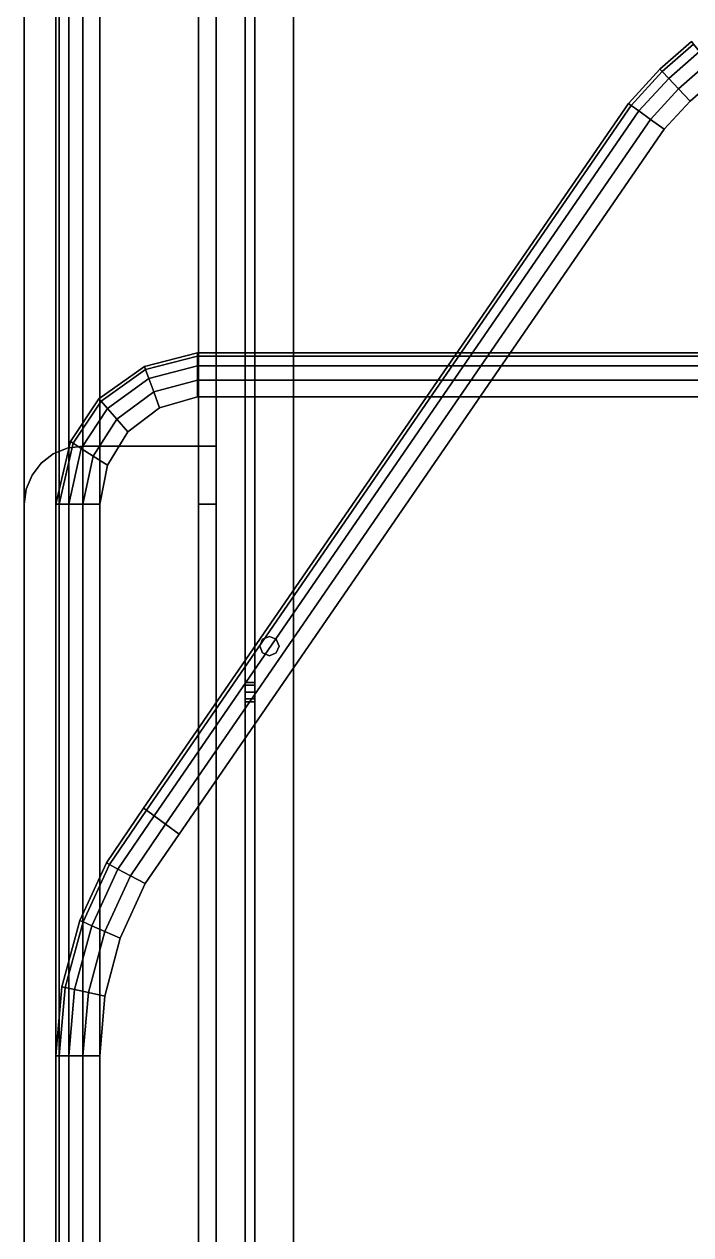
# Model space of a CAD drawing. Extents: x 0 to 341, y -1007 to 0.
# Drawn here: x 0 to 114.6, y -316.8 to -108.6 of the extents above; entities that cross this region are included whole.
import ezdxf

# ---------------------------------------------------------------- set-up
doc = ezdxf.new("R2010")
doc.units = 0
for name, color, linetype in [('ACESSORIO_ABERTO', 253, 'CONTINUOUS'), ('ACESSORIO_FECHADO', 253, 'CONTINUOUS'), ('TABUA_ABERTO', 7, 'CONTINUOUS'), ('TABUA_FECHADO', 7, 'CONTINUOUS')]:
    doc.layers.add(name, color=color, linetype=linetype)

msp = doc.modelspace()

# ---------------------------------------------------------------- linework, layer by layer
at = {"layer": 'ACESSORIO_ABERTO'}
for points, invisible_edges in [([(9.99999, -623.535, 3), (7.41181, -623.1942, 3), (7.41181, -181.4782, 3), (9.99999, -181.1375, 3)], 10), ([(9.99999, -623.535), (7.41181, -623.1942), (7.41181, -181.4782), (9.99999, -181.1375)], 10), ([(7.41181, -181.4782), (9.99999, -181.1375), (9.99999, -181.1375, 3), (7.41181, -181.4782, 3)], 8), ([(9.99999, -181.1375, 3), (29.99999, -181.1375, 3), (29.99999, -623.535, 3), (9.99999, -623.535, 3)], 8), ([(9.99999, -181.1375), (29.99999, -181.1375), (29.99999, -623.535), (9.99999, -623.535)], 8), ([(29.99999, -181.4782, 32.58819), (29.99999, -181.1375, 30), (32.99999, -181.1375, 30), (32.99999, -181.4782, 32.58819)], 8), ([(29.99999, -623.535, 30), (29.99999, -623.1942, 32.58819), (29.99999, -181.4782, 32.58819), (29.99999, -181.1375, 30)], 10), ([(29.99999, -181.1375, 30), (29.99999, -181.1375), (29.99999, -623.535), (29.99999, -623.535, 30)], 8), ([(32.99999, -181.1375, 30), (32.99999, -181.1375), (32.99999, -623.535), (32.99999, -623.535, 30)], 8), ([(32.99999, -623.535, 30), (32.99999, -623.1942, 32.58819), (32.99999, -181.4782, 32.58819), (32.99999, -181.1375, 30)], 10), ([(4.99999, -622.1952, 3), (2.92893, -620.606, 3), (2.92893, -184.0664, 3), (4.99999, -182.4772, 3)], 10), ([(4.99999, -622.1952), (2.92893, -620.606), (2.92893, -184.0664), (4.99999, -182.4772)], 10), ([(2.92893, -184.0664), (4.99999, -182.4772), (4.99999, -182.4772, 3), (2.92893, -184.0664, 3)], 10), ([(7.41181, -181.4782, 3), (4.99999, -182.4772, 3), (4.99999, -622.1952, 3), (7.41181, -623.1942, 3)], 10), ([(7.41181, -181.4782), (4.99999, -182.4772), (4.99999, -622.1952), (7.41181, -623.1942)], 10), ([(4.99999, -182.4772), (7.41181, -181.4782), (7.41181, -181.4782, 3), (4.99999, -182.4772, 3)], 10), ([(29.99999, -182.4772, 35), (29.99999, -181.4782, 32.58819), (32.99999, -181.4782, 32.58819), (32.99999, -182.4772, 35)], 10), ([(29.99999, -181.4782, 32.58819), (29.99999, -182.4772, 35), (29.99999, -622.1952, 35), (29.99999, -623.1942, 32.58819)], 10), ([(29.99999, -184.0664, 37.07107), (29.99999, -182.4772, 35), (32.99999, -182.4772, 35), (32.99999, -184.0664, 37.07107)], 10), ([(29.99999, -622.1952, 35), (29.99999, -620.606, 37.07107), (29.99999, -184.0664, 37.07107), (29.99999, -182.4772, 35)], 10), ([(32.99999, -181.4782, 32.58819), (32.99999, -182.4772, 35), (32.99999, -622.1952, 35), (32.99999, -623.1942, 32.58819)], 10), ([(32.99999, -622.1952, 35), (32.99999, -620.606, 37.07107), (32.99999, -184.0664, 37.07107), (32.99999, -182.4772, 35)], 10), ([(2.92893, -184.0664, 3), (1.33974, -186.1375, 3), (1.33974, -618.535, 3), (2.92893, -620.606, 3)], 10), ([(2.92893, -184.0664), (1.33974, -186.1375), (1.33974, -618.535), (2.92893, -620.606)], 10), ([(1.33974, -186.1375), (2.92893, -184.0664), (2.92893, -184.0664, 3), (1.33974, -186.1375, 3)], 10), ([(29.99999, -186.1375, 38.66026), (29.99999, -184.0664, 37.07107), (32.99999, -184.0664, 37.07107), (32.99999, -186.1375, 38.66026)], 10), ([(29.99999, -184.0664, 37.07107), (29.99999, -186.1375, 38.66026), (29.99999, -618.535, 38.66026), (29.99999, -620.606, 37.07107)], 10), ([(32.99999, -184.0664, 37.07107), (32.99999, -186.1375, 38.66026), (32.99999, -618.535, 38.66026), (32.99999, -620.606, 37.07107)], 10), ([(0.34074, -616.1231, 3), (1.33974, -618.535, 3), (1.33974, -186.1375, 3), (0.34074, -188.5493, 3)], 10), ([(0.34074, -616.1231), (1.33974, -618.535), (1.33974, -186.1375), (0.34074, -188.5493)], 10), ([(0.34074, -188.5493), (1.33974, -186.1375), (1.33974, -186.1375, 3), (0.34074, -188.5493, 3)], 10), ([(29.99999, -188.5493, 39.65926), (29.99999, -186.1375, 38.66026), (32.99999, -186.1375, 38.66026), (32.99999, -188.5493, 39.65926)], 10), ([(29.99999, -616.1231, 39.65926), (29.99999, -618.535, 38.66026), (29.99999, -186.1375, 38.66026), (29.99999, -188.5493, 39.65926)], 10), ([(32.99999, -616.1231, 39.65926), (32.99999, -618.535, 38.66026), (32.99999, -186.1375, 38.66026), (32.99999, -188.5493, 39.65926)], 10), ([(0.34074, -188.5493, 3), (0, -191.1375, 3), (0, -613.535, 3), (0.34074, -616.1231, 3)], 8), ([(0.34074, -188.5493), (0, -191.1375), (0, -613.535), (0.34074, -616.1231)], 8), ([(0, -191.1375), (0.34074, -188.5493), (0.34074, -188.5493, 3), (0, -191.1375, 3)], 2), ([(29.99999, -191.1375, 40), (29.99999, -188.5493, 39.65926), (32.99999, -188.5493, 39.65926), (32.99999, -191.1375, 40)], 2), ([(29.99999, -188.5493, 39.65926), (29.99999, -191.1375, 40), (29.99999, -613.535, 40), (29.99999, -616.1231, 39.65926)], 8), ([(32.99999, -188.5493, 39.65926), (32.99999, -191.1375, 40), (32.99999, -613.535, 40), (32.99999, -616.1231, 39.65926)], 8)]:
    msp.add_3dface(points, dxfattribs=dict(at, invisible_edges=invisible_edges))
for points in [[(9.99999, -181.1375), (9.99999, -181.1375, 3), (29.99999, -181.1375, 3), (29.99999, -181.1375)], [(29.99999, -181.1375, 30), (32.99999, -181.1375, 30), (32.99999, -181.1375), (29.99999, -181.1375)], [(32.99999, -181.1375), (29.99999, -181.1375), (29.99999, -623.535), (32.99999, -623.535)], [(29.99999, -181.1375, 3), (29.99999, -181.1375), (29.99999, -623.535), (29.99999, -623.535, 3)], [(0, -191.1375), (0, -191.1375, 3), (0, -613.535, 3), (0, -613.535)], [(29.99999, -191.1375, 40), (32.99999, -191.1375, 40), (32.99999, -613.535, 40), (29.99999, -613.535, 40)]]:
    msp.add_3dface(points, dxfattribs=at)
at = {"layer": 'ACESSORIO_FECHADO'}
for points, invisible_edges in [([(7.41181, -16.3769), (4.99999, -17.3759), (4.99999, -457.1677), (7.41181, -458.1667)], 10), ([(7.41181, -16.3769, 3), (4.99999, -17.3759, 3), (4.99999, -457.1677, 3), (7.41181, -458.1667, 3)], 10), ([(9.99999, -458.5074), (7.41181, -458.1667), (7.41181, -16.3769), (9.99999, -16.0361)], 10), ([(9.99999, -458.5074, 3), (7.41181, -458.1667, 3), (7.41181, -16.3769, 3), (9.99999, -16.0361, 3)], 10), ([(9.99999, -16.0361), (29.99999, -16.0361), (29.99999, -458.5074), (9.99999, -458.5074)], 8), ([(9.99999, -16.0361, 3), (29.99999, -16.0361, 3), (29.99999, -458.5074, 3), (9.99999, -458.5074, 3)], 8), ([(29.99999, -16.0361, 30), (29.99999, -16.0361), (29.99999, -458.5074), (29.99999, -458.5074, 30)], 8), ([(29.99999, -458.5074, 30), (29.99999, -458.1667, 32.58819), (29.99999, -16.3769, 32.58819), (29.99999, -16.0361, 30)], 10), ([(29.99999, -16.3769, 32.58819), (29.99999, -17.3759, 35), (29.99999, -457.1677, 35), (29.99999, -458.1667, 32.58819)], 10), ([(32.99999, -458.5074, 30), (32.99999, -458.1667, 32.58819), (32.99999, -16.3769, 32.58819), (32.99999, -16.0361, 30)], 10), ([(32.99999, -16.0361, 30), (32.99999, -16.0361), (32.99999, -458.5074), (32.99999, -458.5074, 30)], 8), ([(32.99999, -16.3769, 32.58819), (32.99999, -17.3759, 35), (32.99999, -457.1677, 35), (32.99999, -458.1667, 32.58819)], 10), ([(4.99999, -457.1677), (2.92893, -455.5785), (2.92893, -18.9651), (4.99999, -17.3759)], 10), ([(4.99999, -457.1677, 3), (2.92893, -455.5785, 3), (2.92893, -18.9651, 3), (4.99999, -17.3759, 3)], 10), ([(29.99999, -457.1677, 35), (29.99999, -455.5785, 37.07107), (29.99999, -18.9651, 37.07107), (29.99999, -17.3759, 35)], 10), ([(32.99999, -457.1677, 35), (32.99999, -455.5785, 37.07107), (32.99999, -18.9651, 37.07107), (32.99999, -17.3759, 35)], 10), ([(2.92893, -18.9651), (1.33974, -21.0361), (1.33974, -453.5074), (2.92893, -455.5785)], 10), ([(2.92893, -18.9651, 3), (1.33974, -21.0361, 3), (1.33974, -453.5074, 3), (2.92893, -455.5785, 3)], 10), ([(29.99999, -18.9651, 37.07107), (29.99999, -21.0361, 38.66026), (29.99999, -453.5074, 38.66026), (29.99999, -455.5785, 37.07107)], 10), ([(32.99999, -18.9651, 37.07107), (32.99999, -21.0361, 38.66026), (32.99999, -453.5074, 38.66026), (32.99999, -455.5785, 37.07107)], 10), ([(0.34074, -451.0956), (1.33974, -453.5074), (1.33974, -21.0361), (0.34074, -23.448)], 10), ([(0.34074, -451.0956, 3), (1.33974, -453.5074, 3), (1.33974, -21.0361, 3), (0.34074, -23.448, 3)], 10), ([(29.99999, -451.0956, 39.65926), (29.99999, -453.5074, 38.66026), (29.99999, -21.0361, 38.66026), (29.99999, -23.448, 39.65926)], 10), ([(32.99999, -451.0956, 39.65926), (32.99999, -453.5074, 38.66026), (32.99999, -21.0361, 38.66026), (32.99999, -23.448, 39.65926)], 10), ([(0.34074, -23.448), (0, -26.0361), (0, -448.5074), (0.34074, -451.0956)], 8), ([(0.34074, -23.448, 3), (0, -26.0361, 3), (0, -448.5074, 3), (0.34074, -451.0956, 3)], 8), ([(29.99999, -23.448, 39.65926), (29.99999, -26.0361, 40), (29.99999, -448.5074, 40), (29.99999, -451.0956, 39.65926)], 8), ([(32.99999, -23.448, 39.65926), (32.99999, -26.0361, 40), (32.99999, -448.5074, 40), (32.99999, -451.0956, 39.65926)], 8), ([(46.32, -213.8718, 5), (38, -213.8718, 5), (38, -59.3536, 5), (46.32, -59.3536, 5)], 5), ([(46.32, -213.8718, 6.664), (39.664, -213.8718, 6.664), (39.664, -59.3536, 6.664), (46.32, -59.3536, 6.664)], 5), ([(38, -91.846, 21.64), (38, -91.846, 5), (38, -221.7842, 5), (38, -221.7842, 21.64)], 5), ([(39.664, -221.7842, 21.64), (39.664, -221.7842, 6.664), (39.664, -91.846, 6.664), (39.664, -91.846, 21.64)], 5), ([(38, -214.3592, 5), (40.98337, -214.3592, 5), (42.15998, -213.8718, 5), (38, -213.8718, 5)], 7), ([(38, -215.5358, 5), (40.49599, -215.5358, 5), (40.98337, -214.3592, 5), (38, -214.3592, 5)], 5), ([(39.664, -214.3592, 6.664), (40.98337, -214.3592, 6.664), (42.15998, -213.8718, 6.664), (39.664, -213.8718, 6.664)], 5), ([(39.664, -215.5358, 6.664), (40.49599, -215.5358, 6.664), (40.98337, -214.3592, 6.664), (39.664, -214.3592, 6.664)], 5), ([(46.32, -214.3592, 5), (43.33662, -214.3592, 5), (42.15998, -213.8718, 5), (46.32, -213.8718, 5)], 7), ([(46.32, -214.3592, 6.664), (43.33662, -214.3592, 6.664), (42.15998, -213.8718, 6.664), (46.32, -213.8718, 6.664)], 5), ([(46.32, -214.3592, 5), (43.33662, -214.3592, 5), (43.82399, -215.5358, 5), (46.32, -215.5358, 5)], 5), ([(46.32, -214.3592, 6.664), (43.33662, -214.3592, 6.664), (43.82399, -215.5358, 6.664), (46.32, -215.5358, 6.664)], 5), ([(38, -215.5358, 5), (40.49599, -215.5358, 5), (40.98337, -216.7125, 5), (38, -216.7125, 5)], 5), ([(39.664, -215.5358, 6.664), (40.49599, -215.5358, 6.664), (40.98337, -216.7125, 6.664), (39.664, -216.7125, 6.664)], 5), ([(46.32, -215.5358, 5), (43.82399, -215.5358, 5), (43.33662, -216.7125, 5), (46.32, -216.7125, 5)], 5), ([(46.32, -215.5358, 6.664), (43.82399, -215.5358, 6.664), (43.33662, -216.7125, 6.664), (46.32, -216.7125, 6.664)], 5), ([(38, -216.7125, 5), (40.98337, -216.7125, 5), (42.15998, -217.1998, 5), (38, -217.1998, 5)], 7), ([(46.32, -428.6118, 5), (38, -428.6118, 5), (38, -217.1998, 5), (46.32, -217.1998, 5)], 5), ([(39.664, -216.7125, 6.664), (40.98337, -216.7125, 6.664), (42.15998, -217.1998, 6.664), (39.664, -217.1998, 6.664)], 5), ([(46.32, -428.6118, 6.664), (39.664, -428.6118, 6.664), (39.664, -217.1998, 6.664), (46.32, -217.1998, 6.664)], 5), ([(46.32, -216.7125, 5), (43.33662, -216.7125, 5), (42.15998, -217.1998, 5), (46.32, -217.1998, 5)], 7), ([(46.32, -216.7125, 6.664), (43.33662, -216.7125, 6.664), (42.15998, -217.1998, 6.664), (46.32, -217.1998, 6.664)], 5), ([(38, -222.2716, 21.64), (38, -222.2716, 14.08615), (38, -221.7842, 12.90952), (38, -221.7842, 21.64)], 5), ([(38, -222.2716, 5), (38, -222.2716, 11.7329), (38, -221.7842, 12.90952), (38, -221.7842, 5)], 5), ([(38, -222.2716, 21.64), (38, -222.2716, 14.08615), (38, -223.4482, 14.57352), (38, -223.4482, 21.64)], 5), ([(38, -222.2716, 5), (38, -222.2716, 11.7329), (38, -223.4482, 11.24552), (38, -223.4482, 5)], 5), ([(39.664, -222.2716, 21.64), (39.664, -222.2716, 14.08615), (39.664, -221.7842, 12.90952), (39.664, -221.7842, 21.64)], 5), ([(39.664, -222.2716, 6.664), (39.664, -222.2716, 11.7329), (39.664, -221.7842, 12.90952), (39.664, -221.7842, 6.664)], 5), ([(39.664, -223.4482, 21.64), (39.664, -223.4482, 14.57352), (39.664, -222.2716, 14.08615), (39.664, -222.2716, 21.64)], 5), ([(39.664, -222.2716, 6.664), (39.664, -222.2716, 11.7329), (39.664, -223.4482, 11.24552), (39.664, -223.4482, 6.664)], 5), ([(38, -223.4482, 21.64), (38, -223.4482, 14.57352), (38, -224.6249, 14.08615), (38, -224.6249, 21.64)], 5), ([(38, -223.4482, 5), (38, -223.4482, 11.24552), (38, -224.6249, 11.7329), (38, -224.6249, 5)], 5), ([(38, -224.6249, 21.64), (38, -224.6249, 14.08615), (38, -225.1122, 12.90952), (38, -225.1122, 21.64)], 5), ([(38, -224.6249, 5), (38, -224.6249, 11.7329), (38, -225.1122, 12.90952), (38, -225.1122, 5)], 5), ([(39.664, -223.4482, 21.64), (39.664, -223.4482, 14.57352), (39.664, -224.6249, 14.08615), (39.664, -224.6249, 21.64)], 5), ([(39.664, -223.4482, 6.664), (39.664, -223.4482, 11.24552), (39.664, -224.6249, 11.7329), (39.664, -224.6249, 6.664)], 5), ([(39.664, -224.6249, 21.64), (39.664, -224.6249, 14.08615), (39.664, -225.1122, 12.90952), (39.664, -225.1122, 21.64)], 5), ([(39.664, -224.6249, 6.664), (39.664, -224.6249, 11.7329), (39.664, -225.1122, 12.90952), (39.664, -225.1122, 6.664)], 5), ([(38, -225.1122, 21.64), (38, -225.1122, 5), (38, -412.5406, 5), (38, -412.5406, 21.64)], 5), ([(39.664, -412.5406, 21.64), (39.664, -412.5406, 6.664), (39.664, -225.1122, 6.664), (39.664, -225.1122, 21.64)], 5)]:
    msp.add_3dface(points, dxfattribs=dict(at, invisible_edges=invisible_edges))
for points in [[(29.99999, -16.0361, 3), (29.99999, -16.0361), (29.99999, -458.5074), (29.99999, -458.5074, 3)], [(32.99999, -16.0361), (29.99999, -16.0361), (29.99999, -458.5074), (32.99999, -458.5074)], [(33.008, -425.2274, 16.648), (33.008, -425.2274, 19.976), (33.008, -16.0361, 19.976), (33.008, -16.0361, 16.648)], [(39.664, -16.0361, 21.64), (39.664, -455.1794, 21.64), (38, -455.1794, 21.64), (38, -16.0361, 21.64)], [(46.32, -16.0361, 5), (46.32, -16.0361, 6.664), (46.32, -458.5074, 6.664), (46.32, -458.5074, 5)], [(0, -26.0361), (0, -26.0361, 3), (0, -448.5074, 3), (0, -448.5074)], [(29.99999, -26.0361, 40), (32.99999, -26.0361, 40), (32.99999, -448.5074, 40), (29.99999, -448.5074, 40)], [(40.49599, -215.5358, 6.664), (40.49599, -215.5358, 5), (40.98337, -214.3592, 5), (40.98337, -214.3592, 6.664)], [(40.98337, -214.3592, 6.664), (40.98337, -214.3592, 5), (42.15998, -213.8718, 5), (42.15998, -213.8718, 6.664)], [(42.15998, -213.8718, 6.664), (42.15998, -213.8718, 5), (43.33662, -214.3592, 5), (43.33662, -214.3592, 6.664)], [(43.33662, -214.3592, 6.664), (43.33662, -214.3592, 5), (43.82399, -215.5358, 5), (43.82399, -215.5358, 6.664)], [(40.98337, -216.7125, 6.664), (40.98337, -216.7125, 5), (40.49599, -215.5358, 5), (40.49599, -215.5358, 6.664)], [(43.82399, -215.5358, 6.664), (43.82399, -215.5358, 5), (43.33662, -216.7125, 5), (43.33662, -216.7125, 6.664)], [(42.15998, -217.1998, 6.664), (42.15998, -217.1998, 5), (40.98337, -216.7125, 5), (40.98337, -216.7125, 6.664)], [(43.33662, -216.7125, 6.664), (43.33662, -216.7125, 5), (42.15998, -217.1998, 5), (42.15998, -217.1998, 6.664)], [(38, -221.7842, 12.90952), (39.664, -221.7842, 12.90952), (39.664, -222.2716, 14.08615), (38, -222.2716, 14.08615)], [(38, -222.2716, 11.7329), (39.664, -222.2716, 11.7329), (39.664, -221.7842, 12.90952), (38, -221.7842, 12.90952)], [(38, -222.2716, 14.08615), (39.664, -222.2716, 14.08615), (39.664, -223.4482, 14.57352), (38, -223.4482, 14.57352)], [(38, -223.4482, 11.24552), (39.664, -223.4482, 11.24552), (39.664, -222.2716, 11.7329), (38, -222.2716, 11.7329)], [(38, -224.6249, 11.7329), (39.664, -224.6249, 11.7329), (39.664, -223.4482, 11.24552), (38, -223.4482, 11.24552)], [(38, -223.4482, 14.57352), (39.664, -223.4482, 14.57352), (39.664, -224.6249, 14.08615), (38, -224.6249, 14.08615)], [(38, -225.1122, 12.90952), (39.664, -225.1122, 12.90952), (39.664, -224.6249, 11.7329), (38, -224.6249, 11.7329)], [(38, -224.6249, 14.08615), (39.664, -224.6249, 14.08615), (39.664, -225.1122, 12.90952), (38, -225.1122, 12.90952)]]:
    msp.add_3dface(points, dxfattribs=at)
at = {"layer": 'TABUA_ABERTO'}
for points in [[(20.86171, -167.9727, 50.38631), (29.77826, -165.679, 50.38631), (29.77826, -165.1014, 47.5), (20.66248, -167.4306, 47.5)], [(20.66248, -167.4306, 47.5), (29.77826, -165.1014, 47.5), (29.77826, -165.679, 44.61369), (20.86171, -167.9727, 44.61369)], [(21.42875, -169.5157, 52.82806), (29.77826, -167.3228, 52.82806), (29.77826, -165.679, 50.38631), (20.86171, -167.9727, 50.38631)], [(20.86171, -167.9727, 44.61369), (29.77826, -165.679, 44.61369), (29.77826, -167.3228, 42.17194), (21.42875, -169.5157, 42.17194)], [(29.77826, -165.679, 50.38631), (311.1523, -165.679, 50.38631), (311.1523, -165.1014, 47.5), (29.77826, -165.1014, 47.5)], [(29.77826, -165.1014, 47.5), (311.1523, -165.1014, 47.5), (311.1523, -165.679, 44.61369), (29.77826, -165.679, 44.61369)], [(29.77826, -167.3228, 52.82806), (311.1523, -167.3228, 52.82806), (311.1523, -165.679, 50.38631), (29.77826, -165.679, 50.38631)], [(29.77826, -165.679, 44.61369), (311.1523, -165.679, 44.61369), (311.1523, -167.3228, 42.17194), (29.77826, -167.3228, 42.17194)], [(20.86171, -167.9727, 50.38631), (13.21375, -173.4225, 50.38631), (12.83204, -172.989, 47.5), (20.66248, -167.4306, 47.5)], [(20.66248, -167.4306, 47.5), (12.83204, -172.989, 47.5), (13.21375, -173.4225, 44.61369), (20.86171, -167.9727, 44.61369)], [(21.42875, -169.5157, 52.82806), (14.30008, -174.6563, 52.82806), (13.21375, -173.4225, 50.38631), (20.86171, -167.9727, 50.38631)], [(20.86171, -167.9727, 44.61369), (13.21375, -173.4225, 44.61369), (14.30008, -174.6563, 42.17194), (21.42875, -169.5157, 42.17194)], [(22.27622, -171.8218, 54.44919), (29.77826, -169.7797, 54.44919), (29.77826, -167.3228, 52.82806), (21.42875, -169.5157, 52.82806)], [(21.42875, -169.5157, 42.17194), (29.77826, -167.3228, 42.17194), (29.77826, -169.7797, 40.55081), (22.27622, -171.8218, 40.55081)], [(29.77826, -169.7797, 54.44919), (311.1523, -169.7797, 54.44919), (311.1523, -167.3228, 52.82806), (29.77826, -167.3228, 52.82806)], [(29.77826, -167.3228, 42.17194), (311.1523, -167.3228, 42.17194), (311.1523, -169.7797, 40.55081), (29.77826, -169.7797, 40.55081)], [(22.27622, -171.8218, 54.44919), (15.9237, -176.5002, 54.44919), (14.30008, -174.6563, 52.82806), (21.42875, -169.5157, 52.82806)], [(21.42875, -169.5157, 42.17194), (14.30008, -174.6563, 42.17194), (15.9237, -176.5002, 40.55081), (22.27622, -171.8218, 40.55081)], [(23.27361, -174.5359, 55), (29.77826, -172.6711, 55), (29.77826, -169.7797, 54.44919), (22.27622, -171.8218, 54.44919)], [(22.27622, -171.8218, 40.55081), (29.77826, -169.7797, 40.55081), (29.77826, -172.6711, 40), (23.27361, -174.5359, 40)], [(29.77826, -172.6711, 55), (311.1523, -172.6711, 55), (311.1523, -169.7797, 54.44919), (29.77826, -169.7797, 54.44919)], [(29.77826, -169.7797, 40.55081), (311.1523, -169.7797, 40.55081), (311.1523, -172.6711, 40), (29.77826, -172.6711, 40)], [(23.27361, -174.5359, 55), (17.83458, -178.6704, 55), (15.9237, -176.5002, 54.44919), (22.27622, -171.8218, 54.44919)], [(22.27622, -171.8218, 40.55081), (15.9237, -176.5002, 40.55081), (17.83458, -178.6704, 40), (23.27361, -174.5359, 40)], [(13.21375, -173.4225, 50.38631), (8.4194, -180.6347, 50.38631), (7.93386, -180.3218, 47.5), (12.83204, -172.989, 47.5)], [(12.83204, -172.989, 47.5), (7.93386, -180.3218, 47.5), (8.4194, -180.6347, 44.61369), (13.21375, -173.4225, 44.61369)], [(14.30008, -174.6563, 52.82806), (9.80121, -181.5251, 52.82806), (8.4194, -180.6347, 50.38631), (13.21375, -173.4225, 50.38631)], [(13.21375, -173.4225, 44.61369), (8.4194, -180.6347, 44.61369), (9.80121, -181.5251, 42.17194), (14.30008, -174.6563, 42.17194)], [(15.9237, -176.5002, 54.44919), (11.86649, -182.8558, 54.44919), (9.80121, -181.5251, 52.82806), (14.30008, -174.6563, 52.82806)], [(14.30008, -174.6563, 42.17194), (9.80121, -181.5251, 42.17194), (11.86649, -182.8558, 40.55081), (15.9237, -176.5002, 40.55081)], [(17.83458, -178.6704, 55), (14.29714, -184.4221, 55), (11.86649, -182.8558, 54.44919), (15.9237, -176.5002, 54.44919)], [(15.9237, -176.5002, 40.55081), (11.86649, -182.8558, 40.55081), (14.29714, -184.4221, 40), (17.83458, -178.6704, 40)], [(8.4194, -180.6347, 50.38631), (6.00772, -191.1375, 50.38631), (5.43012, -191.1375, 47.5), (7.93386, -180.3218, 47.5)], [(7.93386, -180.3218, 47.5), (5.43012, -191.1375, 47.5), (6.00772, -191.1375, 44.61369), (8.4194, -180.6347, 44.61369)], [(9.80121, -181.5251, 52.82806), (7.65156, -191.1375, 52.82806), (6.00772, -191.1375, 50.38631), (8.4194, -180.6347, 50.38631)], [(8.4194, -180.6347, 44.61369), (6.00772, -191.1375, 44.61369), (7.65156, -191.1375, 42.17194), (9.80121, -181.5251, 42.17194)], [(11.86649, -182.8558, 54.44919), (10.10846, -191.1375, 54.44919), (7.65156, -191.1375, 52.82806), (9.80121, -181.5251, 52.82806)], [(9.80121, -181.5251, 42.17194), (7.65156, -191.1375, 42.17194), (10.10846, -191.1375, 40.55081), (11.86649, -182.8558, 40.55081)], [(14.29714, -184.4221, 55), (12.99999, -191.1375, 55), (10.10846, -191.1375, 54.44919), (11.86649, -182.8558, 54.44919)], [(11.86649, -182.8558, 40.55081), (10.10846, -191.1375, 40.55081), (12.99999, -191.1375, 40), (14.29714, -184.4221, 40)], [(6.00772, -191.1375, 50.38631), (6.00772, -623.535, 50.38631), (5.43012, -623.535, 47.5), (5.43012, -191.1375, 47.5)], [(5.43012, -191.1375, 47.5), (5.43012, -623.535, 47.5), (6.00772, -623.535, 44.61369), (6.00772, -191.1375, 44.61369)], [(7.65156, -191.1375, 52.82806), (7.65156, -623.535, 52.82806), (6.00772, -623.535, 50.38631), (6.00772, -191.1375, 50.38631)], [(6.00772, -191.1375, 44.61369), (6.00772, -623.535, 44.61369), (7.65156, -623.535, 42.17194), (7.65156, -191.1375, 42.17194)], [(10.10846, -191.1375, 54.44919), (10.10846, -623.535, 54.44919), (7.65156, -623.535, 52.82806), (7.65156, -191.1375, 52.82806)], [(7.65156, -191.1375, 42.17194), (7.65156, -623.535, 42.17194), (10.10846, -623.535, 40.55081), (10.10846, -191.1375, 40.55081)], [(12.99999, -191.1375, 55), (12.99999, -623.535, 55), (10.10846, -623.535, 54.44919), (10.10846, -191.1375, 54.44919)], [(10.10846, -191.1375, 40.55081), (10.10846, -623.535, 40.55081), (12.99999, -623.535, 40), (12.99999, -191.1375, 40)]]:
    msp.add_3dface(points, dxfattribs=at)
for points, invisible_edges in [([(317.6568, -174.5359, 55), (311.1523, -172.6711, 55), (29.77826, -172.6711, 55), (23.27361, -174.5359, 55)], 8), ([(317.6568, -174.5359, 40), (311.1523, -172.6711, 40), (29.77826, -172.6711, 40), (23.27361, -174.5359, 40)], 8), ([(23.27361, -174.5359, 55), (17.83458, -178.6704, 55), (323.0959, -178.6704, 55), (317.6568, -174.5359, 55)], 10), ([(23.27361, -174.5359, 40), (17.83458, -178.6704, 40), (323.0959, -178.6704, 40), (317.6568, -174.5359, 40)], 10), ([(323.0959, -178.6704, 55), (326.6333, -184.4221, 55), (14.29714, -184.4221, 55), (17.83458, -178.6704, 55)], 10), ([(323.0959, -178.6704, 40), (326.6333, -184.4221, 40), (14.29714, -184.4221, 40), (17.83458, -178.6704, 40)], 10), ([(14.29714, -184.4221, 55), (12.99999, -191.1375, 55), (327.9305, -191.1375, 55), (326.6333, -184.4221, 55)], 10), ([(14.29714, -184.4221, 40), (12.99999, -191.1375, 40), (327.9305, -191.1375, 40), (326.6333, -184.4221, 40)], 10), ([(12.93044, -818.0062, 40.00032), (327.8609, -818.0062, 40.00032), (327.9305, -191.1375, 40), (12.99999, -191.1375, 40)], 5), ([(12.93044, -623.535, 55.00032), (12.99999, -191.1375, 55), (327.9305, -191.1375, 55), (328, -623.535, 55)], 2), ([(12.93044, -623.535, 40.00032), (12.99999, -191.1375, 40), (327.9305, -191.1375, 40), (328, -623.535, 40)], 2)]:
    msp.add_3dface(points, dxfattribs=dict(at, invisible_edges=invisible_edges))
at = {"layer": 'TABUA_FECHADO'}
for points in [[(6.00772, -26.0361, 50.38631), (6.00772, -458.5074, 50.38631), (5.43012, -458.5074, 47.5), (5.43012, -26.0361, 47.5)], [(5.43012, -26.0361, 47.5), (5.43012, -458.5074, 47.5), (6.00772, -458.5074, 44.61369), (6.00772, -26.0361, 44.61369)], [(7.65156, -26.0361, 52.82806), (7.65156, -458.5074, 52.82806), (6.00772, -458.5074, 50.38631), (6.00772, -26.0361, 50.38631)], [(6.00772, -26.0361, 44.61369), (6.00772, -458.5074, 44.61369), (7.65156, -458.5074, 42.17194), (7.65156, -26.0361, 42.17194)], [(10.10846, -26.0361, 54.44919), (10.10846, -458.5074, 54.44919), (7.65156, -458.5074, 52.82806), (7.65156, -26.0361, 52.82806)], [(7.65156, -26.0361, 42.17194), (7.65156, -458.5074, 42.17194), (10.10846, -458.5074, 40.55081), (10.10846, -26.0361, 40.55081)], [(12.99999, -26.0361, 55), (12.99999, -458.5074, 55), (10.10846, -458.5074, 54.44919), (10.10846, -26.0361, 54.44919)], [(10.10846, -26.0361, 40.55081), (10.10846, -458.5074, 40.55081), (12.99999, -458.5074, 40), (12.99999, -26.0361, 40)], [(115.1236, -111.9839, 65.38631), (109.7229, -116.6966, 65.38631), (109.3264, -116.2766, 62.5), (114.7604, -111.5348, 62.5)], [(114.7604, -111.5348, 62.5), (109.3264, -116.2766, 62.5), (109.7229, -116.6966, 59.61369), (115.1236, -111.9839, 59.61369)], [(116.1572, -113.2622, 67.82806), (110.8514, -117.8919, 67.82806), (109.7229, -116.6966, 65.38631), (115.1236, -111.9839, 65.38631)], [(115.1236, -111.9839, 59.61369), (109.7229, -116.6966, 59.61369), (110.8514, -117.8919, 57.17194), (116.1572, -113.2622, 57.17194)], [(117.702, -115.1726, 69.4492), (112.5381, -119.6784, 69.4492), (110.8514, -117.8919, 67.82806), (116.1572, -113.2622, 67.82806)], [(116.1572, -113.2622, 57.17194), (110.8514, -117.8919, 57.17194), (112.5381, -119.6784, 55.55081), (117.702, -115.1726, 55.55081)], [(109.7229, -116.6966, 65.38631), (104.4044, -122.5236, 65.38631), (103.9378, -122.1832, 62.5), (109.3264, -116.2766, 62.5)], [(109.3264, -116.2766, 62.5), (103.9378, -122.1832, 62.5), (104.4044, -122.5236, 59.61369), (109.7229, -116.6966, 59.61369)], [(119.5201, -117.421, 70), (114.5231, -121.7809, 70), (112.5381, -119.6784, 69.4492), (117.702, -115.1726, 69.4492)], [(117.702, -115.1726, 55.55081), (112.5381, -119.6784, 55.55081), (114.5231, -121.7809, 55), (119.5201, -117.421, 55)], [(110.8514, -117.8919, 67.82806), (105.7325, -123.4923, 67.82806), (104.4044, -122.5236, 65.38631), (109.7229, -116.6966, 65.38631)], [(109.7229, -116.6966, 59.61369), (104.4044, -122.5236, 59.61369), (105.7325, -123.4923, 57.17194), (110.8514, -117.8919, 57.17194)], [(112.5381, -119.6784, 69.4492), (107.7174, -124.9402, 69.4492), (105.7325, -123.4923, 67.82806), (110.8514, -117.8919, 67.82806)], [(110.8514, -117.8919, 57.17194), (105.7325, -123.4923, 57.17194), (107.7174, -124.9402, 55.55081), (112.5381, -119.6784, 55.55081)], [(114.5231, -121.7809, 70), (110.0535, -126.6442, 70), (107.7174, -124.9402, 69.4492), (112.5381, -119.6784, 69.4492)], [(112.5381, -119.6784, 55.55081), (107.7174, -124.9402, 55.55081), (110.0535, -126.6442, 55), (114.5231, -121.7809, 55)], [(21.00927, -243.7693, 65.38631), (104.4044, -122.5236, 65.38631), (103.9378, -122.1832, 62.5), (20.54263, -243.4289, 62.5)], [(20.54263, -243.4289, 62.5), (103.9378, -122.1832, 62.5), (104.4044, -122.5236, 59.61369), (21.00927, -243.7693, 59.61369)], [(22.33735, -244.738, 67.82806), (105.7325, -123.4923, 67.82806), (104.4044, -122.5236, 65.38631), (21.00927, -243.7693, 65.38631)], [(21.00927, -243.7693, 59.61369), (104.4044, -122.5236, 59.61369), (105.7325, -123.4923, 57.17194), (22.33735, -244.738, 57.17194)], [(24.32229, -246.1859, 69.4492), (107.7174, -124.9402, 69.4492), (105.7325, -123.4923, 67.82806), (22.33735, -244.738, 67.82806)], [(22.33735, -244.738, 57.17194), (105.7325, -123.4923, 57.17194), (107.7174, -124.9402, 55.55081), (24.32229, -246.1859, 55.55081)], [(26.65838, -247.8899, 70), (110.0535, -126.6442, 70), (107.7174, -124.9402, 69.4492), (24.32229, -246.1859, 69.4492)], [(24.32229, -246.1859, 55.55081), (107.7174, -124.9402, 55.55081), (110.0535, -126.6442, 55), (26.65838, -247.8899, 55)], [(21.00927, -243.7693, 65.38631), (14.64306, -253.1115, 65.38631), (14.13299, -252.8405, 62.5), (20.54263, -243.4289, 62.5)], [(20.54263, -243.4289, 62.5), (14.13299, -252.8405, 62.5), (14.64306, -253.1115, 59.61369), (21.00927, -243.7693, 59.61369)], [(22.33735, -244.738, 67.82806), (16.0947, -253.8829, 67.82806), (14.64306, -253.1115, 65.38631), (21.00927, -243.7693, 65.38631)], [(21.00927, -243.7693, 59.61369), (14.64306, -253.1115, 59.61369), (16.0947, -253.8829, 57.17194), (22.33735, -244.738, 57.17194)], [(24.32229, -246.1859, 69.4492), (18.26434, -255.0357, 69.4492), (16.0947, -253.8829, 67.82806), (22.33735, -244.738, 67.82806)], [(22.33735, -244.738, 57.17194), (16.0947, -253.8829, 57.17194), (18.26434, -255.0357, 55.55081), (24.32229, -246.1859, 55.55081)], [(26.65838, -247.8899, 70), (20.81781, -256.3924, 70), (18.26434, -255.0357, 69.4492), (24.32229, -246.1859, 69.4492)], [(24.32229, -246.1859, 55.55081), (18.26434, -255.0357, 55.55081), (20.81781, -256.3924, 55), (26.65838, -247.8899, 55)], [(14.64306, -253.1115, 65.38631), (10.11955, -262.9671, 65.38631), (9.5915, -262.733, 62.5), (14.13299, -252.8405, 62.5)], [(14.13299, -252.8405, 62.5), (9.5915, -262.733, 62.5), (10.11955, -262.9671, 59.61369), (14.64306, -253.1115, 59.61369)], [(16.0947, -253.8829, 67.82806), (11.62237, -263.6332, 67.82806), (10.11955, -262.9671, 65.38631), (14.64306, -253.1115, 65.38631)], [(14.64306, -253.1115, 59.61369), (10.11955, -262.9671, 59.61369), (11.62237, -263.6332, 57.17194), (16.0947, -253.8829, 57.17194)], [(18.26434, -255.0357, 69.4492), (13.8685, -264.6288, 69.4492), (11.62237, -263.6332, 67.82806), (16.0947, -253.8829, 67.82806)], [(16.0947, -253.8829, 57.17194), (11.62237, -263.6332, 57.17194), (13.8685, -264.6288, 55.55081), (18.26434, -255.0357, 55.55081)], [(20.81781, -256.3924, 70), (16.51198, -265.8006, 70), (13.8685, -264.6288, 69.4492), (18.26434, -255.0357, 69.4492)], [(18.26434, -255.0357, 55.55081), (13.8685, -264.6288, 55.55081), (16.51198, -265.8006, 55), (20.81781, -256.3924, 55)], [(10.11955, -262.9671, 65.38631), (7.05128, -274.2763, 65.38631), (6.48669, -274.1544, 62.5), (9.5915, -262.733, 62.5)], [(9.5915, -262.733, 62.5), (6.48669, -274.1544, 62.5), (7.05128, -274.2763, 59.61369), (10.11955, -262.9671, 59.61369)], [(11.62237, -263.6332, 67.82806), (8.65809, -274.6232, 67.82806), (7.05128, -274.2763, 65.38631), (10.11955, -262.9671, 65.38631)], [(10.11955, -262.9671, 59.61369), (7.05128, -274.2763, 59.61369), (8.65809, -274.6232, 57.17194), (11.62237, -263.6332, 57.17194)], [(13.8685, -264.6288, 69.4492), (11.05964, -275.1418, 69.4492), (8.65809, -274.6232, 67.82806), (11.62237, -263.6332, 67.82806)], [(11.62237, -263.6332, 57.17194), (8.65809, -274.6232, 57.17194), (11.05964, -275.1418, 55.55081), (13.8685, -264.6288, 55.55081)], [(16.51198, -265.8006, 70), (13.88604, -275.7521, 70), (11.05964, -275.1418, 69.4492), (13.8685, -264.6288, 69.4492)], [(13.8685, -264.6288, 55.55081), (11.05964, -275.1418, 55.55081), (13.88604, -275.7521, 55), (16.51198, -265.8006, 55)], [(7.05128, -274.2763, 65.38631), (6.00772, -286.0362, 65.38631), (5.43012, -286.0362, 62.5), (6.48669, -274.1544, 62.5)], [(6.48669, -274.1544, 62.5), (5.43012, -286.0362, 62.5), (6.00772, -286.0362, 59.61369), (7.05128, -274.2763, 59.61369)], [(8.65809, -274.6232, 67.82806), (7.65156, -286.0362, 67.82806), (6.00772, -286.0362, 65.38631), (7.05128, -274.2763, 65.38631)], [(7.05128, -274.2763, 59.61369), (6.00772, -286.0362, 59.61369), (7.65156, -286.0362, 57.17194), (8.65809, -274.6232, 57.17194)], [(11.05964, -275.1418, 69.4492), (10.10846, -286.0362, 69.4492), (7.65156, -286.0362, 67.82806), (8.65809, -274.6232, 67.82806)], [(8.65809, -274.6232, 57.17194), (7.65156, -286.0362, 57.17194), (10.10846, -286.0362, 55.55081), (11.05964, -275.1418, 55.55081)], [(13.88604, -275.7521, 70), (12.99999, -286.0362, 70), (10.10846, -286.0362, 69.4492), (11.05964, -275.1418, 69.4492)], [(11.05964, -275.1418, 55.55081), (10.10846, -286.0362, 55.55081), (12.99999, -286.0362, 55), (13.88604, -275.7521, 55)], [(6.00772, -286.0362, 65.38631), (6.00772, -458.5074, 65.38631), (5.43012, -458.5074, 62.5), (5.43012, -286.0362, 62.5)], [(5.43012, -286.0362, 62.5), (5.43012, -458.5074, 62.5), (6.00772, -458.5074, 59.61369), (6.00772, -286.0362, 59.61369)], [(7.65156, -286.0362, 67.82806), (7.65156, -458.5074, 67.82806), (6.00772, -458.5074, 65.38631), (6.00772, -286.0362, 65.38631)], [(6.00772, -286.0362, 59.61369), (6.00772, -458.5074, 59.61369), (7.65156, -458.5074, 57.17194), (7.65156, -286.0362, 57.17194)], [(10.10846, -286.0362, 69.4492), (10.10846, -458.5074, 69.4492), (7.65156, -458.5074, 67.82806), (7.65156, -286.0362, 67.82806)], [(7.65156, -286.0362, 57.17194), (7.65156, -458.5074, 57.17194), (10.10846, -458.5074, 55.55081), (10.10846, -286.0362, 55.55081)], [(12.99999, -286.0362, 70), (12.99999, -458.5074, 70), (10.10846, -458.5074, 69.4492), (10.10846, -286.0362, 69.4492)], [(10.10846, -286.0362, 55.55081), (10.10846, -458.5074, 55.55081), (12.99999, -458.5074, 55), (12.99999, -286.0362, 55)]]:
    msp.add_3dface(points, dxfattribs=at)
for points, invisible_edges in [([(327.9305, -26.0361, 40), (328, -458.5074, 40), (12.99999, -458.5074, 40), (12.99999, -26.0361, 40)], 8), ([(327.9305, -26.0361, 55), (328, -458.5074, 55), (12.99999, -458.5074, 55), (12.99999, -26.0361, 55)], 8), ([(327.9305, -26.0361, 40), (328, -458.5074, 40), (12.99999, -458.5074, 40), (12.99999, -26.0361, 40)], 8), ([(226.4073, -121.7809, 55), (221.4103, -117.421, 55), (119.5201, -117.421, 55), (114.5231, -121.7809, 55)], 10), ([(226.4073, -121.7809, 70), (221.4103, -117.421, 70), (119.5201, -117.421, 70), (114.5231, -121.7809, 70)], 10), ([(110.0535, -126.6442, 55), (114.5231, -121.7809, 55), (226.4073, -121.7809, 55), (230.8769, -126.6442, 55)], 10), ([(110.0535, -126.6442, 70), (114.5231, -121.7809, 70), (226.4073, -121.7809, 70), (230.8769, -126.6442, 70)], 10), ([(26.65838, -247.8899, 55), (110.0535, -126.6442, 55), (230.8769, -126.6442, 55), (314.2722, -247.8899, 55)], 10), ([(26.65838, -247.8899, 70), (110.0535, -126.6442, 70), (230.8769, -126.6442, 70), (314.2722, -247.8899, 70)], 10), ([(20.81781, -256.3924, 55), (26.65838, -247.8899, 55), (314.2722, -247.8899, 55), (320.1127, -256.3924, 55)], 10), ([(20.81781, -256.3924, 70), (26.65838, -247.8899, 70), (314.2722, -247.8899, 70), (320.1127, -256.3924, 70)], 10), ([(320.1127, -256.3924, 55), (324.4185, -265.8006, 55), (16.51198, -265.8006, 55), (20.81781, -256.3924, 55)], 10), ([(320.1127, -256.3924, 70), (324.4185, -265.8006, 70), (16.51198, -265.8006, 70), (20.81781, -256.3924, 70)], 10), ([(16.51198, -265.8006, 55), (13.88604, -275.7521, 55), (327.0444, -275.7521, 55), (324.4185, -265.8006, 55)], 10), ([(16.51198, -265.8006, 70), (13.88604, -275.7521, 70), (327.0444, -275.7521, 70), (324.4185, -265.8006, 70)], 10), ([(13.88604, -275.7521, 55), (12.99999, -286.0362, 55), (327.9305, -286.0362, 55), (327.0444, -275.7521, 55)], 10), ([(13.88604, -275.7521, 70), (12.99999, -286.0362, 70), (327.9305, -286.0362, 70), (327.0444, -275.7521, 70)], 10), ([(327.9305, -286.0362, 55), (328, -458.5074, 55), (12.99999, -458.5074, 55), (12.99999, -286.0362, 55)], 8), ([(327.9305, -286.0362, 70), (328, -458.5074, 70), (12.99999, -458.5074, 70), (12.99999, -286.0362, 70)], 8)]:
    msp.add_3dface(points, dxfattribs=dict(at, invisible_edges=invisible_edges))

doc.saveas('drawing.dxf')
